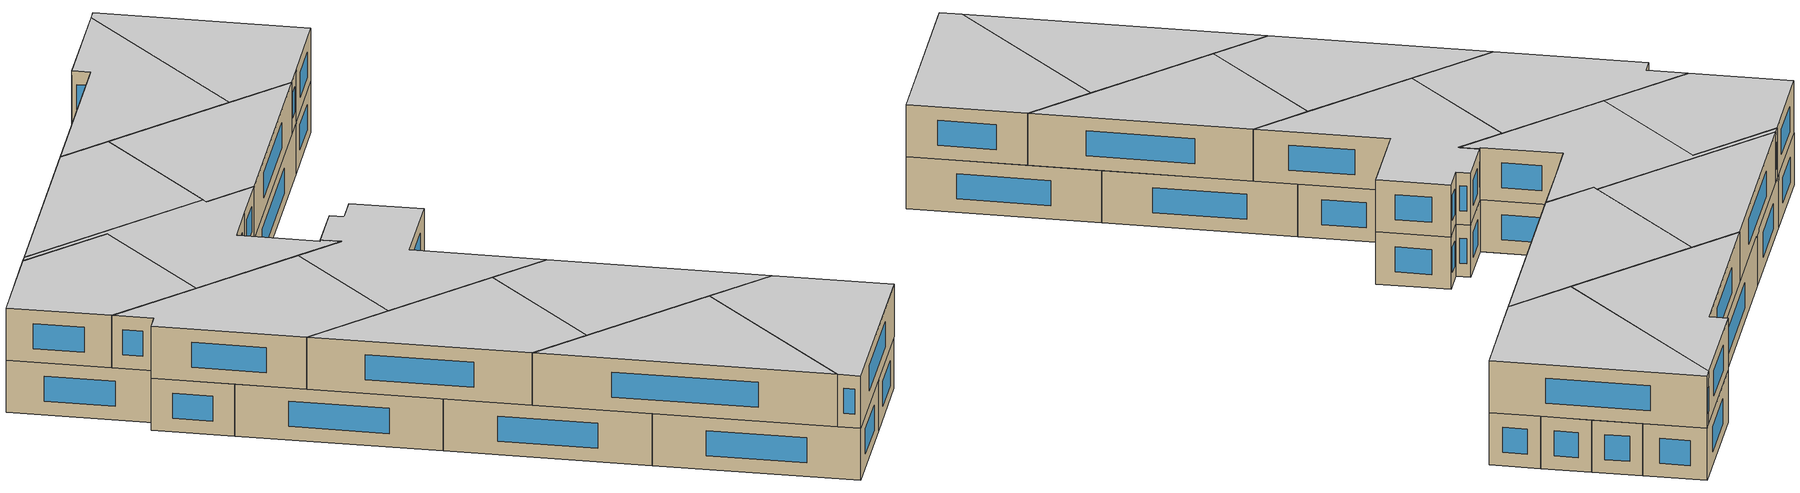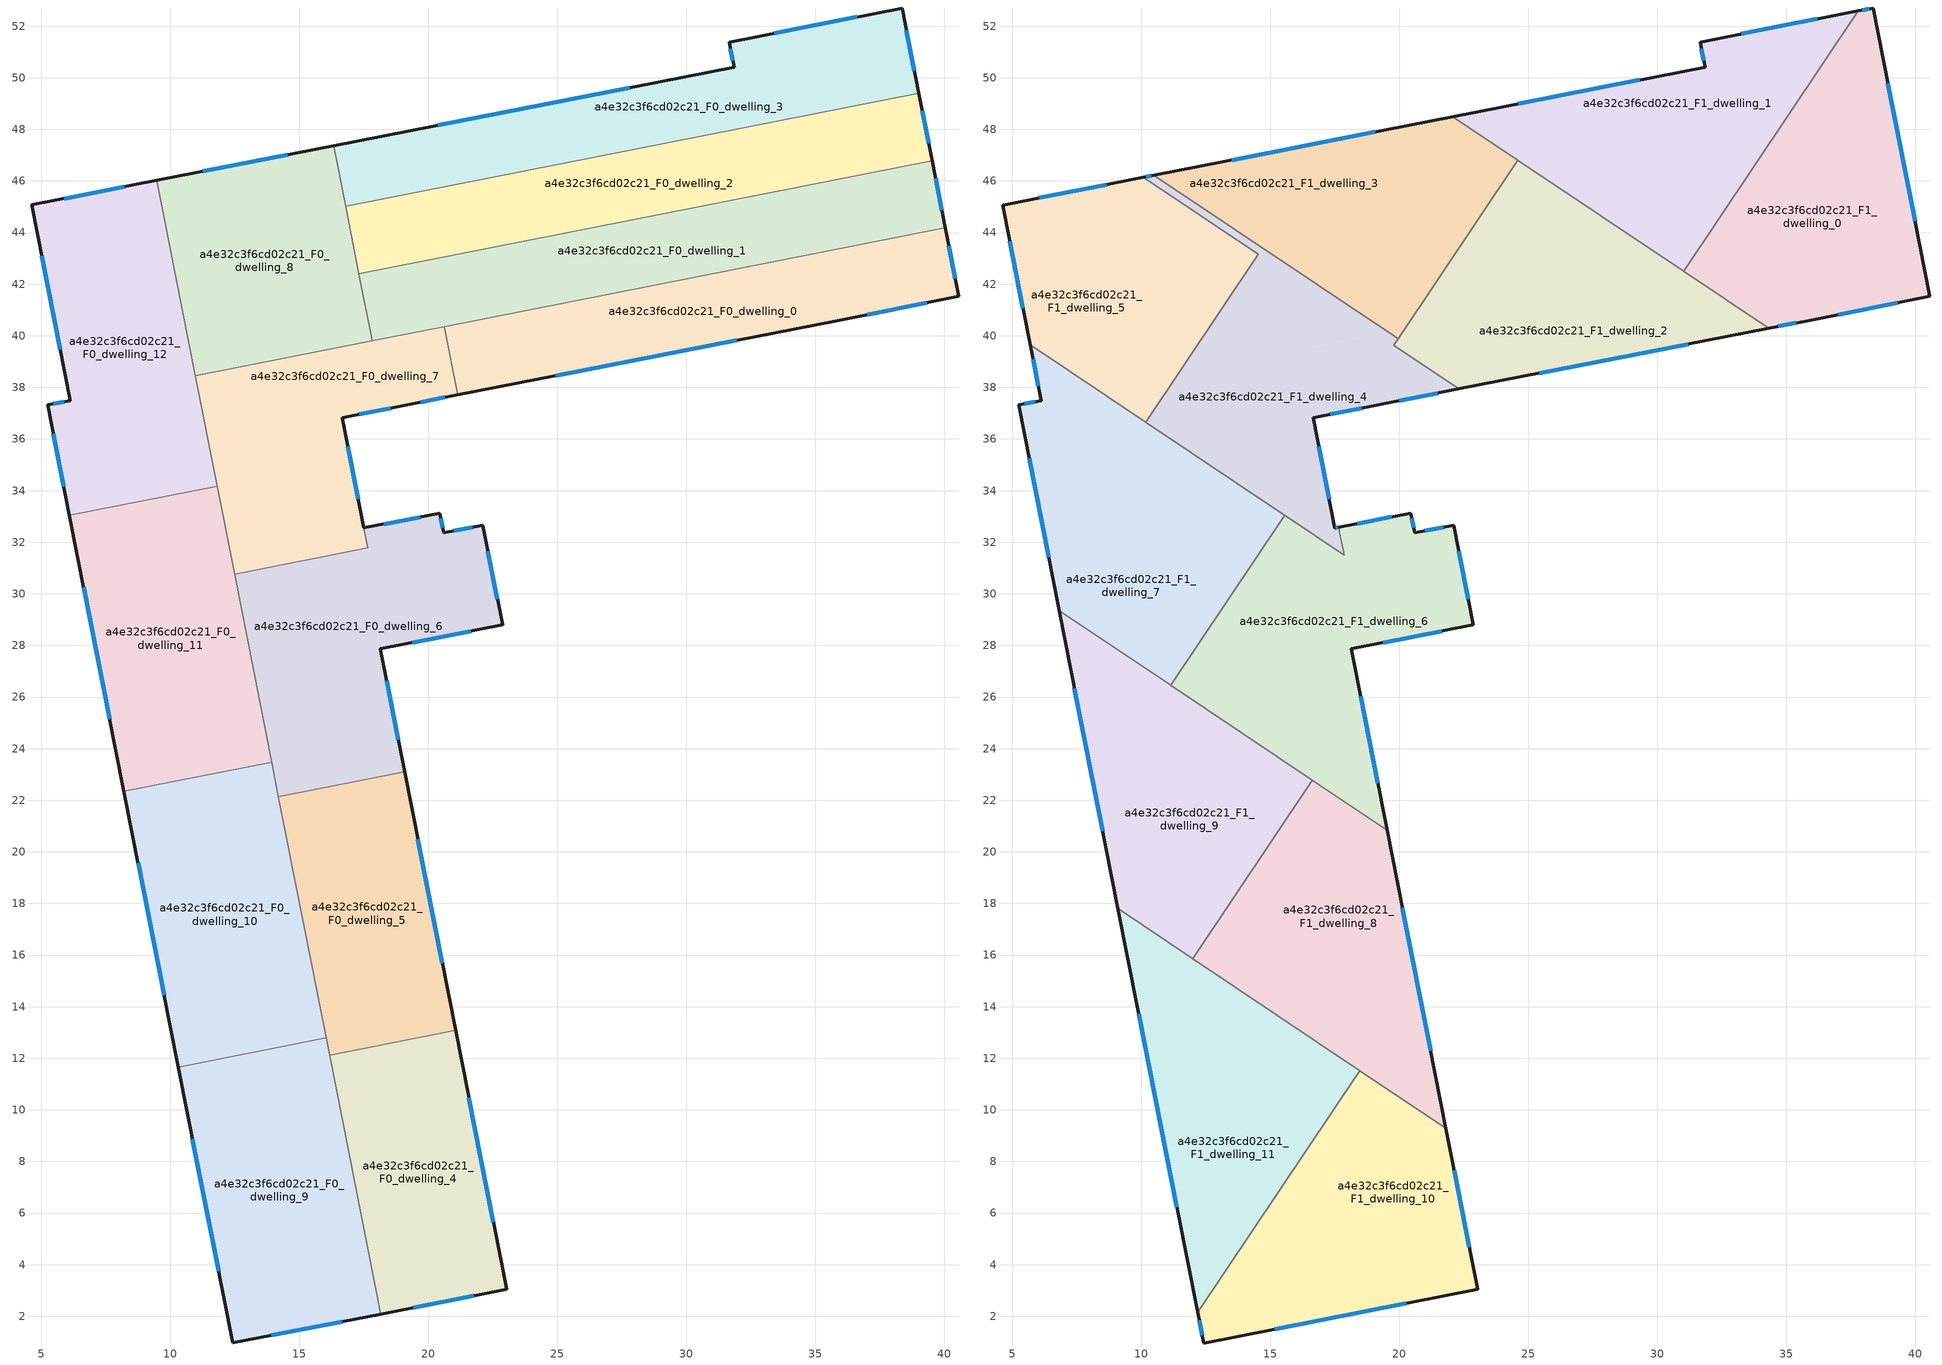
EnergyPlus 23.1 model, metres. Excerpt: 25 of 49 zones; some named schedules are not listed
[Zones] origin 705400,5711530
a4e32c3f6cd02c21_F0_dwelling_0
 floor ground (EU_floor_Construction): 40.05,44.19 40.57,41.53 35.77,40.57 21.15,37.71 20.63,40.35 z0
 wall outside (EU_wall_Construction): 21.15,37.71 35.77,40.57 40.57,41.53 40.05,44.19 z0:3
 wall to a4e32c3f6cd02c21_F0_dwelling_7 (EU_wall_Construction): 20.63,40.35 21.15,37.71 z0:3
 wall to a4e32c3f6cd02c21_F0_dwelling_1 (EU_wall_Construction): 40.05,44.19 20.63,40.35 z0:3
 window (EU_Window_Construction): 40.44,42.22 40.19,43.49 / 37.02,40.82 39.32,41.28 / 24.95,38.45 31.97,39.83 z0.78:2.22
a4e32c3f6cd02c21_F0_dwelling_1
 floor ground (EU_floor_Construction): 39.54,46.78 40.05,44.19 17.83,39.8 17.32,42.4 z0
 wall outside (EU_wall_Construction): 40.05,44.19 39.54,46.78 z0:3
 wall to a4e32c3f6cd02c21_F0_dwelling_2 (EU_wall_Construction): 39.54,46.78 17.32,42.4 z0:3
 wall to a4e32c3f6cd02c21_F0_dwelling_8 (EU_wall_Construction): 17.32,42.4 17.83,39.8 z0:3
 wall to a4e32c3f6cd02c21_F0_dwelling_7 (EU_wall_Construction): 17.83,39.8 20.63,40.35 z0:3
 window (EU_Window_Construction): 39.92,44.86 39.67,46.11 z0.78:2.22
 ceiling adiabatic (EU_roof_Construction): 20.23,40.27 22.32,43.39 17.32,42.4 17.49,41.54 19.57,40.14 z3; 31.04,42.5 33.05,45.5 28.03,44.51 z3
a4e32c3f6cd02c21_F0_dwelling_10
 floor ground (EU_floor_Construction): 13.94,23.48 16.05,12.78 10.32,11.65 8.21,22.35 z0
 wall outside (EU_wall_Construction): 8.21,22.35 10.32,11.65 z0:3
 wall to a4e32c3f6cd02c21_F0_dwelling_11 (EU_wall_Construction): 13.94,23.48 8.21,22.35 z0:3
 wall to a4e32c3f6cd02c21_F0_dwelling_9 (EU_wall_Construction): 10.32,11.65 16.05,12.78 z0:3
 wall to a4e32c3f6cd02c21_F0_dwelling_5 (EU_wall_Construction): 16.05,12.78 14.2,22.14 z0:3
 wall to a4e32c3f6cd02c21_F0_dwelling_6 (EU_wall_Construction): 14.2,22.14 13.94,23.48 z0:3
 window (EU_Window_Construction): 8.76,19.57 9.77,14.43 z0.78:2.22
 ceiling adiabatic (EU_roof_Construction): 12,15.86 14.66,19.82 13.94,23.48 8.21,22.35 9.11,17.8 z3
a4e32c3f6cd02c21_F0_dwelling_11
 floor ground (EU_floor_Construction): 11.83,34.17 13.94,23.48 8.21,22.35 6.1,33.04 z0
 wall outside (EU_wall_Construction): 6.1,33.04 8.21,22.35 z0:3
 wall to a4e32c3f6cd02c21_F0_dwelling_12 (EU_wall_Construction): 11.83,34.17 6.1,33.04 z0:3
 wall to a4e32c3f6cd02c21_F0_dwelling_6 (EU_wall_Construction): 13.94,23.48 12.5,30.76 z0:3
 wall to a4e32c3f6cd02c21_F0_dwelling_7 (EU_wall_Construction): 12.5,30.76 11.83,34.17 z0:3
 window (EU_Window_Construction): 6.65,30.26 7.66,25.13 z0.78:2.22
a4e32c3f6cd02c21_F0_dwelling_12
 floor ground (EU_floor_Construction): 9.49,46.02 11.83,34.17 6.1,33.04 5.25,37.32 6.13,37.49 4.64,45.07 z0
 wall outside (EU_wall_Construction): 9.49,46.02 4.64,45.07 6.13,37.49 5.25,37.32 6.1,33.04 z0:3
 wall to a4e32c3f6cd02c21_F0_dwelling_8 (EU_wall_Construction): 10.98,38.45 9.49,46.02 z0:3
 wall to a4e32c3f6cd02c21_F0_dwelling_7 (EU_wall_Construction): 11.83,34.17 10.98,38.45 z0:3
 window (EU_Window_Construction): 5.9,37.45 5.48,37.37 / 5.02,43.1 5.74,39.46 / 8.23,45.78 5.9,45.32 / 5.47,36.21 5.88,34.16 z0.78:2.22
a4e32c3f6cd02c21_F0_dwelling_2
 floor ground (EU_floor_Construction): 39.02,49.41 39.54,46.78 17.32,42.4 16.8,45.02 z0
 wall outside (EU_wall_Construction): 39.54,46.78 39.02,49.41 z0:3
 wall to a4e32c3f6cd02c21_F0_dwelling_3 (EU_wall_Construction): 39.02,49.41 16.8,45.02 z0:3
 wall to a4e32c3f6cd02c21_F0_dwelling_8 (EU_wall_Construction): 16.8,45.02 17.32,42.4 z0:3
 window (EU_Window_Construction): 39.4,47.47 39.15,48.73 z0.78:2.22
 ceiling adiabatic (EU_roof_Construction): 33.05,45.5 35.16,48.65 24.88,46.62 28.03,44.51 z3
a4e32c3f6cd02c21_F0_dwelling_3
 floor ground (EU_floor_Construction): 38.37,52.71 39.02,49.41 16.8,45.02 16.34,47.37 31.86,50.42 31.67,51.39 z0
 wall outside (EU_wall_Construction): 39.02,49.41 38.37,52.71 31.67,51.39 31.86,50.42 16.34,47.37 z0:3
 wall to a4e32c3f6cd02c21_F0_dwelling_8 (EU_wall_Construction): 16.34,47.37 16.8,45.02 z0:3
 window (EU_Window_Construction): 27.83,49.62 20.37,48.16 / 31.72,51.13 31.81,50.67 / 36.63,52.36 33.41,51.73 / 38.85,50.27 38.54,51.85 z0.78:2.22
 ceiling adiabatic (EU_roof_Construction): 39.02,49.41 38.37,52.71 31.67,51.39 31.86,50.42 16.34,47.37 16.8,45.02 24.42,46.53 24.61,46.8 24.88,46.62 z3
a4e32c3f6cd02c21_F0_dwelling_4
 floor ground (EU_floor_Construction): 21.07,13.08 23.05,3.04 18.16,2.08 16.18,12.11 z0
 wall outside (EU_wall_Construction): 18.16,2.08 23.05,3.04 21.07,13.08 z0:3
 wall to a4e32c3f6cd02c21_F0_dwelling_5 (EU_wall_Construction): 21.07,13.08 16.18,12.11 z0:3
 wall to a4e32c3f6cd02c21_F0_dwelling_9 (EU_wall_Construction): 16.18,12.11 18.16,2.08 z0:3
 window (EU_Window_Construction): 22.53,5.65 21.58,10.47 / 19.43,2.33 21.78,2.79 z0.78:2.22
 ceiling adiabatic (EU_roof_Construction): 23.05,3.04 21.07,13.08 21.81,9.29 18.48,11.52 16.79,9.01 18.16,2.08 z3
a4e32c3f6cd02c21_F0_dwelling_5
 floor ground (EU_floor_Construction): 19.09,23.1 21.07,13.08 16.18,12.11 14.2,22.14 z0
 wall outside (EU_wall_Construction): 21.07,13.08 19.09,23.1 z0:3
 wall to a4e32c3f6cd02c21_F0_dwelling_6 (EU_wall_Construction): 19.09,23.1 14.2,22.14 z0:3
 wall to a4e32c3f6cd02c21_F0_dwelling_9 (EU_wall_Construction): 16.05,12.78 16.18,12.11 z0:3
 window (EU_Window_Construction): 20.55,15.68 19.6,20.5 z0.78:2.22
 ceiling adiabatic (EU_roof_Construction): 14.66,19.82 16.52,22.6 14.2,22.14 z3
a4e32c3f6cd02c21_F0_dwelling_6
 floor ground (EU_floor_Construction): 22.12,32.66 22.89,28.79 18.15,27.87 19.09,23.1 14.2,22.14 12.5,30.76 17.67,31.78 17.52,32.55 20.45,33.13 20.61,32.36 z0
 wall outside (EU_wall_Construction): 19.09,23.1 18.15,27.87 22.89,28.79 22.12,32.66 20.61,32.36 20.45,33.13 17.52,32.55 z0:3
 wall to a4e32c3f6cd02c21_F0_dwelling_7 (EU_wall_Construction): 17.66,31.78 12.5,30.76 / 17.52,32.55 17.67,31.78 z0:3
 window (EU_Window_Construction): 18.84,24.34 18.39,26.63 / 19.69,32.98 18.28,32.7 / 20.57,32.56 20.49,32.93 / 21.73,32.58 21,32.44 / 22.69,29.8 22.32,31.65 / 19.38,28.11 21.65,28.55 z0.78:2.22
 ceiling adiabatic (EU_roof_Construction): 16.81,22.65 13.69,24.75 14.2,22.14 z3
a4e32c3f6cd02c21_F0_dwelling_7
 floor ground (EU_floor_Construction): 20.63,40.35 21.15,37.71 19.2,37.33 16.67,36.83 17.66,31.78 12.5,30.76 10.98,38.45 z0
 wall outside (EU_wall_Construction): 17.52,32.55 16.67,36.83 19.2,37.33 21.15,37.71 z0:3
 wall to a4e32c3f6cd02c21_F0_dwelling_8 (EU_wall_Construction): 17.83,39.8 10.98,38.45 z0:3
 window (EU_Window_Construction): 19.71,37.43 20.64,37.61 / 17.33,36.96 18.55,37.2 / 17.3,33.66 16.89,35.71 z0.78:2.22
 ceiling adiabatic (EU_roof_Construction): 17.49,31.75 11.51,35.76 10.98,38.45 19.57,40.14 19.96,39.88 20.23,40.27 20.63,40.35 10.98,38.45 11.51,35.76 15.48,33.1 15.56,33.04 14.27,31.11 z3
a4e32c3f6cd02c21_F0_dwelling_8
 floor ground (EU_floor_Construction): 16.34,47.37 17.83,39.8 10.98,38.45 9.49,46.02 z0
 wall outside (EU_wall_Construction): 16.34,47.37 9.49,46.02 z0:3
 window (EU_Window_Construction): 14.56,47.02 11.27,46.37 z0.78:2.22
 ceiling adiabatic (EU_roof_Construction): 17.49,41.54 16.34,47.37 10.5,46.22 z3
a4e32c3f6cd02c21_F0_dwelling_9
 floor ground (EU_floor_Construction): 16.05,12.78 18.16,2.08 12.43,0.96 10.32,11.65 z0
 wall outside (EU_wall_Construction): 10.32,11.65 12.43,0.96 18.16,2.08 z0:3
 window (EU_Window_Construction): 13.92,1.25 16.67,1.79 / 10.87,8.87 11.88,3.74 z0.78:2.22
a4e32c3f6cd02c21_F1_dwelling_0
 floor to a4e32c3f6cd02c21_F0_dwelling_1 (EU_floor_Construction): 39.54,46.78 40.05,44.19 31.14,42.43 31.04,42.5 33.05,45.5 z3
 floor to a4e32c3f6cd02c21_F0_dwelling_0 (EU_floor_Construction): 40.05,44.19 40.57,41.52 35.77,40.57 34.32,40.29 31.14,42.43 z3
 floor to a4e32c3f6cd02c21_F0_dwelling_2 (EU_floor_Construction): 39.02,49.41 39.54,46.78 33.05,45.5 35.16,48.65 z3
 floor adiabatic (EU_floor_Construction): 38.37,52.7 39.02,49.41 35.16,48.65 37.8,52.59 z3
 wall outside (EU_wall_Construction): 34.32,40.29 35.77,40.57 40.57,41.52 38.37,52.7 37.8,52.59 z3:6
 wall to a4e32c3f6cd02c21_F1_dwelling_1 (EU_wall_Construction): 37.8,52.59 31.04,42.5 z3:6
 wall to a4e32c3f6cd02c21_F1_dwelling_2 (EU_wall_Construction): 31.04,42.5 34.32,40.29 z3:6
 window (EU_Window_Construction): 34.7,40.36 35.39,40.5 / 38.22,52.68 37.95,52.62 / 40,44.43 38.94,49.8 / 37.02,40.82 39.32,41.28 z3.78:5.22
 ceiling to a4e32c3f6cd02c21_F2_dwelling_0 (EU_floor_Construction): 40.57,41.52 38.37,52.7 37.8,52.59 31.04,42.5 34.32,40.29 35.77,40.57 z6
a4e32c3f6cd02c21_F1_dwelling_1
 floor adiabatic (EU_floor_Construction): 37.8,52.59 35.16,48.65 24.88,46.62 22.08,48.5 31.86,50.42 31.67,51.39 z3; 35.16,48.65 31.04,42.5 24.88,46.62 z3
 wall outside (EU_wall_Construction): 37.8,52.59 31.67,51.39 31.86,50.41 22.08,48.5 z3:6
 wall to a4e32c3f6cd02c21_F1_dwelling_3 (EU_wall_Construction): 22.08,48.5 24.61,46.8 z3:6
 wall to a4e32c3f6cd02c21_F1_dwelling_2 (EU_wall_Construction): 24.61,46.8 31.04,42.5 z3:6
 window (EU_Window_Construction): 29.32,49.91 24.63,48.99 / 31.72,51.13 31.81,50.67 / 36.21,52.28 33.26,51.7 z3.78:5.22
 ceiling to a4e32c3f6cd02c21_F2_dwelling_1 (EU_floor_Construction): 31.04,42.5 37.8,52.59 31.67,51.39 31.86,50.41 22.08,48.5 z6
a4e32c3f6cd02c21_F1_dwelling_10
 floor adiabatic (EU_floor_Construction): 21.81,9.29 23.04,3.04 18.16,2.08 16.79,9.01 18.48,11.52 z3
 floor to a4e32c3f6cd02c21_F0_dwelling_9 (EU_floor_Construction): 16.79,9.01 18.16,2.08 12.43,0.96 12.2,2.15 z3
 wall outside (EU_wall_Construction): 12.19,2.15 12.43,0.96 23.05,3.04 21.81,9.29 z3:6
 wall to a4e32c3f6cd02c21_F1_dwelling_11 (EU_wall_Construction): 18.48,11.52 12.19,2.15 z3:6
 wall to a4e32c3f6cd02c21_F1_dwelling_8 (EU_wall_Construction): 21.81,9.29 18.48,11.52 z3:6
 window (EU_Window_Construction): 22.72,4.66 22.13,7.66 / 15.19,1.5 20.28,2.5 / 12.26,1.84 12.37,1.27 z3.78:5.22
 ceiling to a4e32c3f6cd02c21_F2_dwelling_10 (EU_floor_Construction): 23.05,3.04 21.81,9.29 18.48,11.52 12.19,2.15 12.43,0.96 z6
a4e32c3f6cd02c21_F1_dwelling_11
 floor to a4e32c3f6cd02c21_F0_dwelling_9 (EU_floor_Construction): 16.05,12.78 16.79,9.01 12.2,2.15 10.32,11.65 z3
 floor to a4e32c3f6cd02c21_F0_dwelling_10 (EU_floor_Construction): 15.96,13.21 16.05,12.78 10.32,11.65 9.11,17.8 z3
 floor to a4e32c3f6cd02c21_F0_dwelling_4 (EU_floor_Construction): 18.48,11.52 16.79,9.01 16.18,12.11 17.27,12.33 z3
 floor to a4e32c3f6cd02c21_F0_dwelling_5 (EU_floor_Construction): 17.27,12.33 16.18,12.11 15.96,13.21 z3
 wall outside (EU_wall_Construction): 9.1,17.8 12.19,2.15 z3:6
 wall to a4e32c3f6cd02c21_F1_dwelling_9 (EU_wall_Construction): 12,15.86 9.1,17.8 z3:6
 wall to a4e32c3f6cd02c21_F1_dwelling_8 (EU_wall_Construction): 18.48,11.52 12,15.86 z3:6
 window (EU_Window_Construction): 9.91,13.73 11.39,6.22 z3.78:5.22
 ceiling to a4e32c3f6cd02c21_F2_dwelling_11 (EU_floor_Construction): 12.19,2.15 18.48,11.52 9.1,17.8 z6
a4e32c3f6cd02c21_F1_dwelling_2
 floor to a4e32c3f6cd02c21_F0_dwelling_0 (EU_floor_Construction): 34.32,40.29 22.32,37.94 20.92,38.87 20.63,40.35 31.14,42.43 z3
 floor to a4e32c3f6cd02c21_F0_dwelling_1 (EU_floor_Construction): 31.04,42.5 31.14,42.43 20.23,40.27 22.32,43.39 28.03,44.51 z3
 floor to a4e32c3f6cd02c21_F0_dwelling_3 (EU_floor_Construction): 24.88,46.62 24.42,46.53 24.61,46.8 z3
 floor to a4e32c3f6cd02c21_F0_dwelling_2 (EU_floor_Construction): 28.03,44.51 22.32,43.39 24.42,46.53 24.88,46.62 z3
 floor to a4e32c3f6cd02c21_F0_dwelling_7 (EU_floor_Construction): 20.63,40.35 20.92,38.88 19.8,39.63 20.23,40.27 z3
 wall outside (EU_wall_Construction): 22.32,37.94 34.32,40.29 z3:6
 wall to a4e32c3f6cd02c21_F1_dwelling_4 (EU_wall_Construction): 19.96,39.88 19.8,39.63 22.32,37.94 z3:6
 wall to a4e32c3f6cd02c21_F1_dwelling_3 (EU_wall_Construction): 24.61,46.8 19.96,39.88 z3:6
 window (EU_Window_Construction): 25.44,38.55 31.2,39.68 z3.78:5.22
 ceiling to a4e32c3f6cd02c21_F2_dwelling_2 (EU_floor_Construction): 34.32,40.29 24.61,46.8 19.8,39.63 22.32,37.94 z6
a4e32c3f6cd02c21_F1_dwelling_3
 floor to a4e32c3f6cd02c21_F0_dwelling_2 (EU_floor_Construction): 24.42,46.53 22.32,43.39 17.32,42.4 16.8,45.02 z3
 floor adiabatic (EU_floor_Construction): 24.61,46.8 24.42,46.53 16.8,45.02 17.32,42.4 22.32,43.39 19.96,39.88 10.5,46.22 22.08,48.5 z3
 wall outside (EU_wall_Construction): 22.08,48.5 10.5,46.22 z3:6
 wall to a4e32c3f6cd02c21_F1_dwelling_4 (EU_wall_Construction): 10.5,46.22 19.96,39.88 z3:6
 window (EU_Window_Construction): 19.07,47.9 13.51,46.81 z3.78:5.22
 ceiling to a4e32c3f6cd02c21_F2_dwelling_3 (EU_floor_Construction): 19.96,39.88 24.61,46.8 22.08,48.5 10.5,46.22 z6
a4e32c3f6cd02c21_F1_dwelling_4
 floor to a4e32c3f6cd02c21_F0_dwelling_7 (EU_floor_Construction): 19.96,39.88 19.8,39.63 20.92,38.88 21.15,37.71 19.2,37.33 16.67,36.83 17.66,31.78 17.49,31.75 11.51,35.76 11.07,37.99 11.44,38.54 19.57,40.14 z3
 floor to a4e32c3f6cd02c21_F0_dwelling_0 (EU_floor_Construction): 22.32,37.94 21.15,37.71 20.92,38.88 z3
 floor to a4e32c3f6cd02c21_F0_dwelling_6 (EU_floor_Construction): 17.66,32.58 17.69,32.43 17.88,31.49 17.49,31.75 17.67,31.78 17.52,32.55 z3
 floor to a4e32c3f6cd02c21_F0_dwelling_8 (EU_floor_Construction): 14.54,43.15 10.08,46.14 10.5,46.22 17.49,41.54 17.83,39.8 11.44,38.54 z3
 floor to a4e32c3f6cd02c21_F0_dwelling_12 (EU_floor_Construction): 11.07,37.99 11.51,35.76 10.18,36.65 z3
 floor to a4e32c3f6cd02c21_F0_dwelling_1 (EU_floor_Construction): 19.57,40.14 17.83,39.8 17.49,41.54 z3
 wall outside (EU_wall_Construction): 10.5,46.22 10.08,46.14 / 17.51,32.55 16.67,36.83 19.2,37.33 22.32,37.94 / 17.51,32.55 17.66,32.58 z3:6
 wall to a4e32c3f6cd02c21_F1_dwelling_5 (EU_wall_Construction): 10.08,46.14 14.54,43.15 10.18,36.65 z3:6
 wall to a4e32c3f6cd02c21_F1_dwelling_6 (EU_wall_Construction): 15.56,33.04 17.88,31.49 17.83,31.7 17.69,32.43 17.66,32.58 z3:6
 wall to a4e32c3f6cd02c21_F1_dwelling_7 (EU_wall_Construction): 10.18,36.65 15.48,33.1 15.56,33.04 z3:6
 window (EU_Window_Construction): 10.39,46.2 10.19,46.16 / 20.01,37.49 21.51,37.78 / 17.33,36.96 18.54,37.2 / 17.29,33.66 16.89,35.71 / 17.55,32.56 17.62,32.57 z3.78:5.22
 ceiling to a4e32c3f6cd02c21_F2_dwelling_4 (EU_floor_Construction): 17.88,31.49 17.69,32.43 17.66,32.58 17.51,32.55 16.67,36.83 19.2,37.33 22.32,37.94 19.8,39.63 19.96,39.88 10.5,46.22 10.08,46.14 14.54,43.15 10.18,36.65 z6
a4e32c3f6cd02c21_F1_dwelling_5
 floor to a4e32c3f6cd02c21_F0_dwelling_12 (EU_floor_Construction): 9.49,46.02 11.07,37.99 10.18,36.65 5.7,39.65 4.64,45.07 z3
 floor to a4e32c3f6cd02c21_F0_dwelling_8 (EU_floor_Construction): 14.54,43.15 11.44,38.54 10.98,38.45 9.49,46.02 10.08,46.14 z3
 floor to a4e32c3f6cd02c21_F0_dwelling_7 (EU_floor_Construction): 11.44,38.54 11.07,37.99 10.98,38.45 z3
 wall outside (EU_wall_Construction): 10.08,46.14 4.63,45.07 5.7,39.66 z3:6
 wall to a4e32c3f6cd02c21_F1_dwelling_7 (EU_wall_Construction): 5.7,39.66 10.18,36.65 z3:6
 window (EU_Window_Construction): 4.91,43.66 5.42,41.06 / 8.67,45.86 6.05,45.35 z3.78:5.22
 ceiling to a4e32c3f6cd02c21_F2_dwelling_5 (EU_floor_Construction): 10.18,36.65 14.54,43.15 10.08,46.14 4.63,45.07 5.7,39.66 z6
a4e32c3f6cd02c21_F1_dwelling_6
 floor to a4e32c3f6cd02c21_F0_dwelling_6 (EU_floor_Construction): 22.12,32.66 22.88,28.79 18.15,27.87 19.09,23.1 16.81,22.65 13.69,24.75 12.85,28.99 14.27,31.11 17.49,31.75 17.88,31.49 17.83,31.7 17.69,32.43 17.66,32.58 20.45,33.12 20.61,32.36 z3
 floor to a4e32c3f6cd02c21_F0_dwelling_11 (EU_floor_Construction): 12.85,28.99 13.69,24.75 11.15,26.45 z3
 floor to a4e32c3f6cd02c21_F0_dwelling_5 (EU_floor_Construction): 19.09,23.1 19.54,20.83 16.81,22.65 z3
 floor adiabatic (EU_floor_Construction): 17.49,31.75 14.27,31.11 15.56,33.04 z3
 wall outside (EU_wall_Construction): 19.54,20.83 18.15,27.87 22.88,28.79 22.12,32.66 20.61,32.36 20.45,33.12 17.66,32.58 z3:6
 wall to a4e32c3f6cd02c21_F1_dwelling_7 (EU_wall_Construction): 15.56,33.04 11.15,26.45 z3:6
 wall to a4e32c3f6cd02c21_F1_dwelling_9 (EU_wall_Construction): 11.15,26.45 16.64,22.77 z3:6
 wall to a4e32c3f6cd02c21_F1_dwelling_8 (EU_wall_Construction): 16.64,22.77 19.54,20.83 z3:6
 window (EU_Window_Construction): 19.73,32.98 18.39,32.72 / 20.57,32.56 20.49,32.93 / 21.73,32.58 21,32.44 / 22.69,29.8 22.32,31.65 / 19.38,28.11 21.65,28.55 / 19.18,22.66 18.51,26.03 z3.78:5.22
 ceiling to a4e32c3f6cd02c21_F2_dwelling_6 (EU_floor_Construction): 19.54,20.83 18.15,27.87 22.88,28.79 22.12,32.66 20.61,32.36 20.45,33.12 17.66,32.58 17.69,32.43 17.83,31.7 17.88,31.49 15.56,33.04 11.15,26.45 z6
a4e32c3f6cd02c21_F1_dwelling_7
 floor to a4e32c3f6cd02c21_F0_dwelling_11 (EU_floor_Construction): 11.83,34.17 12.85,28.99 11.15,26.45 11.06,26.51 6.83,29.34 6.1,33.04 z3
 floor to a4e32c3f6cd02c21_F0_dwelling_12 (EU_floor_Construction): 11.51,35.76 11.83,34.17 6.1,33.04 5.25,37.32 6.13,37.49 5.7,39.65 z3
 floor to a4e32c3f6cd02c21_F0_dwelling_7 (EU_floor_Construction): 15.48,33.1 15.56,33.04 14.27,31.11 12.5,30.76 11.51,35.76 z3
 floor to a4e32c3f6cd02c21_F0_dwelling_6 (EU_floor_Construction): 14.27,31.11 12.85,28.99 12.5,30.76 z3
 wall outside (EU_wall_Construction): 5.7,39.66 6.13,37.49 5.25,37.32 6.83,29.35 z3:6
 wall to a4e32c3f6cd02c21_F1_dwelling_9 (EU_wall_Construction): 6.83,29.35 11.06,26.51 11.15,26.45 z3:6
 window (EU_Window_Construction): 5.66,35.25 6.42,31.42 / 5.9,37.45 5.48,37.37 / 5.81,39.09 6.02,38.05 z3.78:5.22
 ceiling to a4e32c3f6cd02c21_F2_dwelling_7 (EU_floor_Construction): 11.15,26.45 15.56,33.04 15.48,33.1 5.7,39.66 6.13,37.49 5.25,37.32 6.83,29.35 11.06,26.51 z6
a4e32c3f6cd02c21_F1_dwelling_8
 floor to a4e32c3f6cd02c21_F0_dwelling_5 (EU_floor_Construction): 19.54,20.83 21.07,13.08 17.27,12.33 15.96,13.21 14.66,19.82 16.52,22.6 16.81,22.65 z3
 floor adiabatic (EU_floor_Construction): 16.81,22.65 16.52,22.6 16.64,22.77 z3
 floor to a4e32c3f6cd02c21_F0_dwelling_4 (EU_floor_Construction): 21.07,13.08 21.81,9.29 17.27,12.33 z3
 floor to a4e32c3f6cd02c21_F0_dwelling_10 (EU_floor_Construction): 14.66,19.82 15.96,13.21 12,15.86 z3
 wall outside (EU_wall_Construction): 21.81,9.29 19.54,20.83 z3:6
 wall to a4e32c3f6cd02c21_F1_dwelling_9 (EU_wall_Construction): 16.64,22.77 12,15.86 z3:6
 window (EU_Window_Construction): 21.22,12.29 20.13,17.82 z3.78:5.22
 ceiling to a4e32c3f6cd02c21_F2_dwelling_8 (EU_floor_Construction): 21.81,9.29 19.54,20.83 16.64,22.77 12,15.86 z6
a4e32c3f6cd02c21_F1_dwelling_9
 floor to a4e32c3f6cd02c21_F0_dwelling_11 (EU_floor_Construction): 13.69,24.75 13.94,23.48 8.21,22.35 6.83,29.34 z3
 floor adiabatic (EU_floor_Construction): 13.69,24.75 16.64,22.77 12,15.86 9.1,17.8 6.83,29.35 8.21,22.35 13.94,23.48 z3
 wall outside (EU_wall_Construction): 6.83,29.35 9.1,17.8 z3:6
 window (EU_Window_Construction): 7.42,26.34 8.51,20.8 z3.78:5.22
 ceiling to a4e32c3f6cd02c21_F2_dwelling_9 (EU_floor_Construction): 12,15.86 16.64,22.77 6.83,29.35 9.1,17.8 z6
[Building]
EU S2 Campaign: North Axis=0; Terrain=City; Solar Distribution=FullExterior
[Site:Location]
London: Latitude=51.5; Longitude=-0.5; Time Zone=0; Elevation=25
[SizingPeriod:WeatherFileDays]
AnnualSizingPeriod: Begin Month=1; Begin Day of Month=1; End Month=12; End Day of Month=31; Day of Week for Start Day=Monday; Use Weather File Daylight Saving Period=No; Use Weather File Rain and Snow Indicators=No
[MATERIAL]
EU_InternalMass_Material: Roughness=MediumRough; Thickness=0.1; Conductivity=1; Density=1800; Specific Heat=900; Thermal Absorptance=0.9; Solar Absorptance=0.7; Visible Absorptance=0.7
[MATERIAL:NOMASS] Roughness=MediumRough; Thermal Absorptance=0.9; Solar Absorptance=0.7; Visible Absorptance=0.7
Name | Thermal Resistance
EU_wall_NoMass | 3.06955
EU_roof_NoMass | 4.82358
EU_floor_NoMass | 3.75167
[WINDOWMATERIAL:SIMPLEGLAZINGSYSTEM]
EU_Window_SimpleGlazing: UFactor=1.87571; Solar Heat Gain Coefficient=0.72; Visible Transmittance=0.72
[CONSTRUCTION]
EU_wall_Construction: EU_wall_NoMass
EU_roof_Construction: EU_roof_NoMass
EU_floor_Construction: EU_floor_NoMass
EU_Window_Construction: EU_Window_SimpleGlazing
EU_InternalMass_Construction: EU_InternalMass_Material
[ZONE] Type=1; Multiplier=1; Ceiling Height=autocalculate; Floor Area=autocalculate; Part of Total Floor Area=Yes
Name | Volume
a4e32c3f6cd02c21_F0_dwelling_0 | 160.766
a4e32c3f6cd02c21_F1_dwelling_0 | 190.938
a4e32c3f6cd02c21_F0_dwelling_1 | 179.904
a4e32c3f6cd02c21_F1_dwelling_1; a4e32c3f6cd02c21_F0_dwelling_10; a4e32c3f6cd02c21_F1_dwelling_10 | 190.933
a4e32c3f6cd02c21_F0_dwelling_11 | 190.921
a4e32c3f6cd02c21_F1_dwelling_11 | 190.924
a4e32c3f6cd02c21_F0_dwelling_12 | 190.926
a4e32c3f6cd02c21_F0_dwelling_2 | 181.781
a4e32c3f6cd02c21_F1_dwelling_2 | 190.942
a4e32c3f6cd02c21_F0_dwelling_3 | 181.83
a4e32c3f6cd02c21_F1_dwelling_3 | 180.52
a4e32c3f6cd02c21_F0_dwelling_4 | 152.77
a4e32c3f6cd02c21_F1_dwelling_4 | 181.146
a4e32c3f6cd02c21_F0_dwelling_5 | 152.763
a4e32c3f6cd02c21_F1_dwelling_5 | 172.167
a4e32c3f6cd02c21_F0_dwelling_6 | 195.461
a4e32c3f6cd02c21_F1_dwelling_6 | 209.608
a4e32c3f6cd02c21_F0_dwelling_7 | 160.591
a4e32c3f6cd02c21_F1_dwelling_7 | 211.143
a4e32c3f6cd02c21_F0_dwelling_8 | 161.604
a4e32c3f6cd02c21_F1_dwelling_8 | 190.941
a4e32c3f6cd02c21_F0_dwelling_9 | 190.928
a4e32c3f6cd02c21_F1_dwelling_9 | 190.945
[INTERNALMASS] Construction=EU_InternalMass_Construction
Name | Zone or ZoneList | Surface Area
a4e32c3f6cd02c21_F0_dwelling_0_EU_InternalMass | a4e32c3f6cd02c21_F0_dwelling_0 | 53.5819
a4e32c3f6cd02c21_F0_dwelling_1_EU_InternalMass | a4e32c3f6cd02c21_F0_dwelling_1 | 59.9684
a4e32c3f6cd02c21_F0_dwelling_2_EU_InternalMass | a4e32c3f6cd02c21_F0_dwelling_2 | 60.5937
a4e32c3f6cd02c21_F0_dwelling_3_EU_InternalMass | a4e32c3f6cd02c21_F0_dwelling_3 | 60.6104
a4e32c3f6cd02c21_F0_dwelling_4_EU_InternalMass | a4e32c3f6cd02c21_F0_dwelling_4 | 50.9233
a4e32c3f6cd02c21_F0_dwelling_5_EU_InternalMass | a4e32c3f6cd02c21_F0_dwelling_5 | 50.9211
a4e32c3f6cd02c21_F0_dwelling_6_EU_InternalMass | a4e32c3f6cd02c21_F0_dwelling_6 | 65.1529
a4e32c3f6cd02c21_F0_dwelling_7_EU_InternalMass | a4e32c3f6cd02c21_F0_dwelling_7 | 53.5407
a4e32c3f6cd02c21_F0_dwelling_8_EU_InternalMass | a4e32c3f6cd02c21_F0_dwelling_8 | 53.8684
a4e32c3f6cd02c21_F0_dwelling_9_EU_InternalMass | a4e32c3f6cd02c21_F0_dwelling_9 | 63.6427
a4e32c3f6cd02c21_F0_dwelling_10_EU_InternalMass | a4e32c3f6cd02c21_F0_dwelling_10 | 63.6446
a4e32c3f6cd02c21_F0_dwelling_11_EU_InternalMass | a4e32c3f6cd02c21_F0_dwelling_11 | 63.6405
a4e32c3f6cd02c21_F0_dwelling_12_EU_InternalMass | a4e32c3f6cd02c21_F0_dwelling_12 | 63.6417
a4e32c3f6cd02c21_F1_dwelling_0_EU_InternalMass | a4e32c3f6cd02c21_F1_dwelling_0 | 63.646
a4e32c3f6cd02c21_F1_dwelling_1_EU_InternalMass | a4e32c3f6cd02c21_F1_dwelling_1 | 63.6444
a4e32c3f6cd02c21_F1_dwelling_2_EU_InternalMass | a4e32c3f6cd02c21_F1_dwelling_2 | 63.6476
a4e32c3f6cd02c21_F1_dwelling_3_EU_InternalMass | a4e32c3f6cd02c21_F1_dwelling_3 | 60.1797
a4e32c3f6cd02c21_F1_dwelling_4_EU_InternalMass | a4e32c3f6cd02c21_F1_dwelling_4 | 60.3782
a4e32c3f6cd02c21_F1_dwelling_5_EU_InternalMass | a4e32c3f6cd02c21_F1_dwelling_5 | 57.3884
a4e32c3f6cd02c21_F1_dwelling_6_EU_InternalMass | a4e32c3f6cd02c21_F1_dwelling_6 | 69.877
a4e32c3f6cd02c21_F1_dwelling_7_EU_InternalMass | a4e32c3f6cd02c21_F1_dwelling_7 | 70.3824
a4e32c3f6cd02c21_F1_dwelling_8_EU_InternalMass | a4e32c3f6cd02c21_F1_dwelling_8 | 63.647
a4e32c3f6cd02c21_F1_dwelling_9_EU_InternalMass | a4e32c3f6cd02c21_F1_dwelling_9 | 63.6479
a4e32c3f6cd02c21_F1_dwelling_10_EU_InternalMass | a4e32c3f6cd02c21_F1_dwelling_10 | 63.6442
a4e32c3f6cd02c21_F1_dwelling_11_EU_InternalMass | a4e32c3f6cd02c21_F1_dwelling_11 | 63.6411
[OTHEREQUIPMENT] Fuel Type=Electricity; Design Level Calculation Method=Watts/Area; Power per Zone Floor Area=1; Fraction Latent=0; Fraction Radiant=0; Fraction Lost=0; Carbon Dioxide Generation Rate=0; EndUse Subcategory=EU_Step8_InternalGains
Name | Zone or ZoneList or Space or SpaceList | Schedule
EU_Step8_InternalGain_a4e32c3f6cd02c21_F0_dwelling_0_f000 | a4e32c3f6cd02c21_F0_dwelling_0 | EU_Step8_GainSchedule_a4e32c3f6cd02c21_F0_dwelling_0_f000
EU_Step8_InternalGain_a4e32c3f6cd02c21_F0_dwelling_1_f000 | a4e32c3f6cd02c21_F0_dwelling_1 | EU_Step8_GainSchedule_a4e32c3f6cd02c21_F0_dwelling_1_f000
EU_Step8_InternalGain_a4e32c3f6cd02c21_F0_dwelling_2_f000 | a4e32c3f6cd02c21_F0_dwelling_2 | EU_Step8_GainSchedule_a4e32c3f6cd02c21_F0_dwelling_2_f000
EU_Step8_InternalGain_a4e32c3f6cd02c21_F0_dwelling_3_f000 | a4e32c3f6cd02c21_F0_dwelling_3 | EU_Step8_GainSchedule_a4e32c3f6cd02c21_F0_dwelling_3_f000
EU_Step8_InternalGain_a4e32c3f6cd02c21_F0_dwelling_4_f000 | a4e32c3f6cd02c21_F0_dwelling_4 | EU_Step8_GainSchedule_a4e32c3f6cd02c21_F0_dwelling_4_f000
EU_Step8_InternalGain_a4e32c3f6cd02c21_F0_dwelling_5_f000 | a4e32c3f6cd02c21_F0_dwelling_5 | EU_Step8_GainSchedule_a4e32c3f6cd02c21_F0_dwelling_5_f000
EU_Step8_InternalGain_a4e32c3f6cd02c21_F0_dwelling_6_f000 | a4e32c3f6cd02c21_F0_dwelling_6 | EU_Step8_GainSchedule_a4e32c3f6cd02c21_F0_dwelling_6_f000
EU_Step8_InternalGain_a4e32c3f6cd02c21_F0_dwelling_7_f000 | a4e32c3f6cd02c21_F0_dwelling_7 | EU_Step8_GainSchedule_a4e32c3f6cd02c21_F0_dwelling_7_f000
EU_Step8_InternalGain_a4e32c3f6cd02c21_F0_dwelling_8_f000 | a4e32c3f6cd02c21_F0_dwelling_8 | EU_Step8_GainSchedule_a4e32c3f6cd02c21_F0_dwelling_8_f000
EU_Step8_InternalGain_a4e32c3f6cd02c21_F0_dwelling_9_f000 | a4e32c3f6cd02c21_F0_dwelling_9 | EU_Step8_GainSchedule_a4e32c3f6cd02c21_F0_dwelling_9_f000
EU_Step8_InternalGain_a4e32c3f6cd02c21_F0_dwelling_10_f000 | a4e32c3f6cd02c21_F0_dwelling_10 | EU_Step8_GainSchedule_a4e32c3f6cd02c21_F0_dwelling_10_f000
EU_Step8_InternalGain_a4e32c3f6cd02c21_F0_dwelling_11_f000 | a4e32c3f6cd02c21_F0_dwelling_11 | EU_Step8_GainSchedule_a4e32c3f6cd02c21_F0_dwelling_11_f000
EU_Step8_InternalGain_a4e32c3f6cd02c21_F0_dwelling_12_f000 | a4e32c3f6cd02c21_F0_dwelling_12 | EU_Step8_GainSchedule_a4e32c3f6cd02c21_F0_dwelling_12_f000
EU_Step8_InternalGain_a4e32c3f6cd02c21_F1_dwelling_0_f000 | a4e32c3f6cd02c21_F1_dwelling_0 | EU_Step8_GainSchedule_a4e32c3f6cd02c21_F1_dwelling_0_f000
EU_Step8_InternalGain_a4e32c3f6cd02c21_F1_dwelling_1_f000 | a4e32c3f6cd02c21_F1_dwelling_1 | EU_Step8_GainSchedule_a4e32c3f6cd02c21_F1_dwelling_1_f000
EU_Step8_InternalGain_a4e32c3f6cd02c21_F1_dwelling_2_f000 | a4e32c3f6cd02c21_F1_dwelling_2 | EU_Step8_GainSchedule_a4e32c3f6cd02c21_F1_dwelling_2_f000
EU_Step8_InternalGain_a4e32c3f6cd02c21_F1_dwelling_3_f000 | a4e32c3f6cd02c21_F1_dwelling_3 | EU_Step8_GainSchedule_a4e32c3f6cd02c21_F1_dwelling_3_f000
EU_Step8_InternalGain_a4e32c3f6cd02c21_F1_dwelling_4_f000 | a4e32c3f6cd02c21_F1_dwelling_4 | EU_Step8_GainSchedule_a4e32c3f6cd02c21_F1_dwelling_4_f000
EU_Step8_InternalGain_a4e32c3f6cd02c21_F1_dwelling_5_f000 | a4e32c3f6cd02c21_F1_dwelling_5 | EU_Step8_GainSchedule_a4e32c3f6cd02c21_F1_dwelling_5_f000
EU_Step8_InternalGain_a4e32c3f6cd02c21_F1_dwelling_6_f000 | a4e32c3f6cd02c21_F1_dwelling_6 | EU_Step8_GainSchedule_a4e32c3f6cd02c21_F1_dwelling_6_f000
EU_Step8_InternalGain_a4e32c3f6cd02c21_F1_dwelling_7_f000 | a4e32c3f6cd02c21_F1_dwelling_7 | EU_Step8_GainSchedule_a4e32c3f6cd02c21_F1_dwelling_7_f000
EU_Step8_InternalGain_a4e32c3f6cd02c21_F1_dwelling_8_f000 | a4e32c3f6cd02c21_F1_dwelling_8 | EU_Step8_GainSchedule_a4e32c3f6cd02c21_F1_dwelling_8_f000
EU_Step8_InternalGain_a4e32c3f6cd02c21_F1_dwelling_9_f000 | a4e32c3f6cd02c21_F1_dwelling_9 | EU_Step8_GainSchedule_a4e32c3f6cd02c21_F1_dwelling_9_f000
EU_Step8_InternalGain_a4e32c3f6cd02c21_F1_dwelling_10_f000 | a4e32c3f6cd02c21_F1_dwelling_10 | EU_Step8_GainSchedule_a4e32c3f6cd02c21_F1_dwelling_10_f000
EU_Step8_InternalGain_a4e32c3f6cd02c21_F1_dwelling_11_f000 | a4e32c3f6cd02c21_F1_dwelling_11 | EU_Step8_GainSchedule_a4e32c3f6cd02c21_F1_dwelling_11_f000
[ZONEVENTILATION:DESIGNFLOWRATE] Schedule=EU_AlwaysOn; Design Flow Rate Calculation Method=AirChanges/Hour; Air Changes per Hour=0.493607; Ventilation Type=Natural; Fan Pressure Rise=0; Fan Total Efficiency=1; Constant Term Coefficient=1; Temperature Term Coefficient=0; Velocity Term Coefficient=0; Velocity Squared Term Coefficient=0; Minimum Indoor Temperature=-100; Maximum Indoor Temperature=100; Delta Temperature=-100; Minimum Outdoor Temperature=-100; Maximum Outdoor Temperature=100; Maximum Wind Speed=40
Name | Zone or ZoneList or Space or SpaceList
EU_ConstantAir_a4e32c3f6cd02c21_F0_dwelling_0 | a4e32c3f6cd02c21_F0_dwelling_0
EU_ConstantAir_a4e32c3f6cd02c21_F0_dwelling_1 | a4e32c3f6cd02c21_F0_dwelling_1
EU_ConstantAir_a4e32c3f6cd02c21_F0_dwelling_2 | a4e32c3f6cd02c21_F0_dwelling_2
EU_ConstantAir_a4e32c3f6cd02c21_F0_dwelling_3 | a4e32c3f6cd02c21_F0_dwelling_3
EU_ConstantAir_a4e32c3f6cd02c21_F0_dwelling_4 | a4e32c3f6cd02c21_F0_dwelling_4
EU_ConstantAir_a4e32c3f6cd02c21_F0_dwelling_5 | a4e32c3f6cd02c21_F0_dwelling_5
EU_ConstantAir_a4e32c3f6cd02c21_F0_dwelling_6 | a4e32c3f6cd02c21_F0_dwelling_6
EU_ConstantAir_a4e32c3f6cd02c21_F0_dwelling_7 | a4e32c3f6cd02c21_F0_dwelling_7
EU_ConstantAir_a4e32c3f6cd02c21_F0_dwelling_8 | a4e32c3f6cd02c21_F0_dwelling_8
EU_ConstantAir_a4e32c3f6cd02c21_F0_dwelling_9 | a4e32c3f6cd02c21_F0_dwelling_9
EU_ConstantAir_a4e32c3f6cd02c21_F0_dwelling_10 | a4e32c3f6cd02c21_F0_dwelling_10
EU_ConstantAir_a4e32c3f6cd02c21_F0_dwelling_11 | a4e32c3f6cd02c21_F0_dwelling_11
EU_ConstantAir_a4e32c3f6cd02c21_F0_dwelling_12 | a4e32c3f6cd02c21_F0_dwelling_12
EU_ConstantAir_a4e32c3f6cd02c21_F1_dwelling_0 | a4e32c3f6cd02c21_F1_dwelling_0
EU_ConstantAir_a4e32c3f6cd02c21_F1_dwelling_1 | a4e32c3f6cd02c21_F1_dwelling_1
EU_ConstantAir_a4e32c3f6cd02c21_F1_dwelling_2 | a4e32c3f6cd02c21_F1_dwelling_2
EU_ConstantAir_a4e32c3f6cd02c21_F1_dwelling_3 | a4e32c3f6cd02c21_F1_dwelling_3
EU_ConstantAir_a4e32c3f6cd02c21_F1_dwelling_4 | a4e32c3f6cd02c21_F1_dwelling_4
EU_ConstantAir_a4e32c3f6cd02c21_F1_dwelling_5 | a4e32c3f6cd02c21_F1_dwelling_5
EU_ConstantAir_a4e32c3f6cd02c21_F1_dwelling_6 | a4e32c3f6cd02c21_F1_dwelling_6
EU_ConstantAir_a4e32c3f6cd02c21_F1_dwelling_7 | a4e32c3f6cd02c21_F1_dwelling_7
EU_ConstantAir_a4e32c3f6cd02c21_F1_dwelling_8 | a4e32c3f6cd02c21_F1_dwelling_8
EU_ConstantAir_a4e32c3f6cd02c21_F1_dwelling_9 | a4e32c3f6cd02c21_F1_dwelling_9
EU_ConstantAir_a4e32c3f6cd02c21_F1_dwelling_10 | a4e32c3f6cd02c21_F1_dwelling_10
EU_ConstantAir_a4e32c3f6cd02c21_F1_dwelling_11 | a4e32c3f6cd02c21_F1_dwelling_11
[HVACTEMPLATE:ZONE:IDEALLOADSAIRSYSTEM] System Availability Schedule=EU_AlwaysOn; Maximum Heating Supply Air Temperature=50; Minimum Cooling Supply Air Temperature=13; Maximum Heating Supply Air Humidity Ratio=0.0156; Minimum Cooling Supply Air Humidity Ratio=0.0077; Heating Limit=NoLimit; Cooling Limit=NoLimit; Heating Availability Schedule=EU_AlwaysOn; Cooling Availability Schedule=EU_CoolingOff; Dehumidification Control Type=ConstantSensibleHeatRatio; Cooling Sensible Heat Ratio=0.7; Dehumidification Setpoint=60; Humidification Control Type=None; Humidification Setpoint=30; Outdoor Air Method=None; Outdoor Air Flow Rate per Person=0.00944; Outdoor Air Flow Rate per Zone Floor Area=0; Outdoor Air Flow Rate per Zone=0; Demand Controlled Ventilation Type=None; Outdoor Air Economizer Type=NoEconomizer; Heat Recovery Type=None; Sensible Heat Recovery Effectiveness=0.7; Latent Heat Recovery Effectiveness=0.65
Name | Template Thermostat
a4e32c3f6cd02c21_F0_dwelling_0 | EU_HeatOnly_a4e32c3f6cd02c21_F0_dwelling_0
a4e32c3f6cd02c21_F0_dwelling_1 | EU_HeatOnly_a4e32c3f6cd02c21_F0_dwelling_1
a4e32c3f6cd02c21_F0_dwelling_2 | EU_HeatOnly_a4e32c3f6cd02c21_F0_dwelling_2
a4e32c3f6cd02c21_F0_dwelling_3 | EU_HeatOnly_a4e32c3f6cd02c21_F0_dwelling_3
a4e32c3f6cd02c21_F0_dwelling_4 | EU_HeatOnly_a4e32c3f6cd02c21_F0_dwelling_4
a4e32c3f6cd02c21_F0_dwelling_5 | EU_HeatOnly_a4e32c3f6cd02c21_F0_dwelling_5
a4e32c3f6cd02c21_F0_dwelling_6 | EU_HeatOnly_a4e32c3f6cd02c21_F0_dwelling_6
a4e32c3f6cd02c21_F0_dwelling_7 | EU_HeatOnly_a4e32c3f6cd02c21_F0_dwelling_7
a4e32c3f6cd02c21_F0_dwelling_8 | EU_HeatOnly_a4e32c3f6cd02c21_F0_dwelling_8
a4e32c3f6cd02c21_F0_dwelling_9 | EU_HeatOnly_a4e32c3f6cd02c21_F0_dwelling_9
a4e32c3f6cd02c21_F0_dwelling_10 | EU_HeatOnly_a4e32c3f6cd02c21_F0_dwelling_10
a4e32c3f6cd02c21_F0_dwelling_11 | EU_HeatOnly_a4e32c3f6cd02c21_F0_dwelling_11
a4e32c3f6cd02c21_F0_dwelling_12 | EU_HeatOnly_a4e32c3f6cd02c21_F0_dwelling_12
a4e32c3f6cd02c21_F1_dwelling_0 | EU_HeatOnly_a4e32c3f6cd02c21_F1_dwelling_0
a4e32c3f6cd02c21_F1_dwelling_1 | EU_HeatOnly_a4e32c3f6cd02c21_F1_dwelling_1
a4e32c3f6cd02c21_F1_dwelling_2 | EU_HeatOnly_a4e32c3f6cd02c21_F1_dwelling_2
a4e32c3f6cd02c21_F1_dwelling_3 | EU_HeatOnly_a4e32c3f6cd02c21_F1_dwelling_3
a4e32c3f6cd02c21_F1_dwelling_4 | EU_HeatOnly_a4e32c3f6cd02c21_F1_dwelling_4
a4e32c3f6cd02c21_F1_dwelling_5 | EU_HeatOnly_a4e32c3f6cd02c21_F1_dwelling_5
a4e32c3f6cd02c21_F1_dwelling_6 | EU_HeatOnly_a4e32c3f6cd02c21_F1_dwelling_6
a4e32c3f6cd02c21_F1_dwelling_7 | EU_HeatOnly_a4e32c3f6cd02c21_F1_dwelling_7
a4e32c3f6cd02c21_F1_dwelling_8 | EU_HeatOnly_a4e32c3f6cd02c21_F1_dwelling_8
a4e32c3f6cd02c21_F1_dwelling_9 | EU_HeatOnly_a4e32c3f6cd02c21_F1_dwelling_9
a4e32c3f6cd02c21_F1_dwelling_10 | EU_HeatOnly_a4e32c3f6cd02c21_F1_dwelling_10
a4e32c3f6cd02c21_F1_dwelling_11 | EU_HeatOnly_a4e32c3f6cd02c21_F1_dwelling_11
[SIZING:ZONE] Zone Cooling Design Supply Air Temperature Input Method=SupplyAirTemperature; Zone Cooling Design Supply Air Temperature=13; Zone Heating Design Supply Air Temperature Input Method=SupplyAirTemperature; Zone Heating Design Supply Air Temperature=50; Zone Cooling Design Supply Air Humidity Ratio=0.008; Zone Heating Design Supply Air Humidity Ratio=0.008; Cooling Design Air Flow Method=DesignDay; Cooling Design Air Flow Rate=0; Cooling Minimum Air Flow per Zone Floor Area=0.000762; Cooling Minimum Air Flow=0; Cooling Minimum Air Flow Fraction=0.2; Heating Design Air Flow Method=DesignDay; Heating Design Air Flow Rate=0; Heating Maximum Air Flow per Zone Floor Area=0.002032; Heating Maximum Air Flow=0.141576; Heating Maximum Air Flow Fraction=0.3; Account for Dedicated Outdoor Air System=No; Dedicated Outdoor Air System Control Strategy=NeutralSupplyAir; Dedicated Outdoor Air Low Setpoint Temperature for Design=autosize; Dedicated Outdoor Air High Setpoint Temperature for Design=autosize; Zone Load Sizing Method=Sensible Load Only No Latent Load; Zone Latent Cooling Design Supply Air Humidity Ratio Input Method=HumidityRatioDifference; Zone Cooling Design Supply Air Humidity Ratio Difference=0.005; Zone Latent Heating Design Supply Air Humidity Ratio Input Method=HumidityRatioDifference; Zone Humidification Design Supply Air Humidity Ratio Difference=0.005
a4e32c3f6cd02c21_F0_dwelling_0; a4e32c3f6cd02c21_F0_dwelling_1; a4e32c3f6cd02c21_F0_dwelling_2; a4e32c3f6cd02c21_F0_dwelling_3; a4e32c3f6cd02c21_F0_dwelling_4; a4e32c3f6cd02c21_F0_dwelling_5; a4e32c3f6cd02c21_F0_dwelling_6; a4e32c3f6cd02c21_F0_dwelling_7; a4e32c3f6cd02c21_F0_dwelling_8; a4e32c3f6cd02c21_F0_dwelling_9; a4e32c3f6cd02c21_F0_dwelling_10; a4e32c3f6cd02c21_F0_dwelling_11; a4e32c3f6cd02c21_F0_dwelling_12; a4e32c3f6cd02c21_F1_dwelling_0; a4e32c3f6cd02c21_F1_dwelling_1; a4e32c3f6cd02c21_F1_dwelling_2; a4e32c3f6cd02c21_F1_dwelling_3; a4e32c3f6cd02c21_F1_dwelling_4; a4e32c3f6cd02c21_F1_dwelling_5; a4e32c3f6cd02c21_F1_dwelling_6; a4e32c3f6cd02c21_F1_dwelling_7; a4e32c3f6cd02c21_F1_dwelling_8; a4e32c3f6cd02c21_F1_dwelling_9; a4e32c3f6cd02c21_F1_dwelling_10; a4e32c3f6cd02c21_F1_dwelling_11
[SCHEDULE:FILE] Column Number=1; Rows to Skip at Top=0; Number of Hours of Data=8760; Column Separator=Comma; Interpolate to Timestep=No; Minutes per Item=60; Adjust Schedule for Daylight Savings=Yes
Name | File
EU_Step8_GainSchedule_a4e32c3f6cd02c21_F0_dwelling_0_f000 | ../../schedules/a4e32c3f6cd02c21/a4e32c3f6cd02c21_F0_dwelling_0_f000_gain.csv
EU_Step8_GainSchedule_a4e32c3f6cd02c21_F0_dwelling_1_f000 | ../../schedules/a4e32c3f6cd02c21/a4e32c3f6cd02c21_F0_dwelling_1_f000_gain.csv
EU_Step8_GainSchedule_a4e32c3f6cd02c21_F0_dwelling_2_f000 | ../../schedules/a4e32c3f6cd02c21/a4e32c3f6cd02c21_F0_dwelling_2_f000_gain.csv
EU_Step8_GainSchedule_a4e32c3f6cd02c21_F0_dwelling_3_f000 | ../../schedules/a4e32c3f6cd02c21/a4e32c3f6cd02c21_F0_dwelling_3_f000_gain.csv
EU_Step8_GainSchedule_a4e32c3f6cd02c21_F0_dwelling_4_f000 | ../../schedules/a4e32c3f6cd02c21/a4e32c3f6cd02c21_F0_dwelling_4_f000_gain.csv
EU_Step8_GainSchedule_a4e32c3f6cd02c21_F0_dwelling_5_f000 | ../../schedules/a4e32c3f6cd02c21/a4e32c3f6cd02c21_F0_dwelling_5_f000_gain.csv
EU_Step8_GainSchedule_a4e32c3f6cd02c21_F0_dwelling_6_f000 | ../../schedules/a4e32c3f6cd02c21/a4e32c3f6cd02c21_F0_dwelling_6_f000_gain.csv
EU_Step8_GainSchedule_a4e32c3f6cd02c21_F0_dwelling_7_f000 | ../../schedules/a4e32c3f6cd02c21/a4e32c3f6cd02c21_F0_dwelling_7_f000_gain.csv
EU_Step8_GainSchedule_a4e32c3f6cd02c21_F0_dwelling_8_f000 | ../../schedules/a4e32c3f6cd02c21/a4e32c3f6cd02c21_F0_dwelling_8_f000_gain.csv
EU_Step8_GainSchedule_a4e32c3f6cd02c21_F0_dwelling_9_f000 | ../../schedules/a4e32c3f6cd02c21/a4e32c3f6cd02c21_F0_dwelling_9_f000_gain.csv
EU_Step8_GainSchedule_a4e32c3f6cd02c21_F0_dwelling_10_f000 | ../../schedules/a4e32c3f6cd02c21/a4e32c3f6cd02c21_F0_dwelling_10_f000_gain.csv
EU_Step8_GainSchedule_a4e32c3f6cd02c21_F0_dwelling_11_f000 | ../../schedules/a4e32c3f6cd02c21/a4e32c3f6cd02c21_F0_dwelling_11_f000_gain.csv
EU_Step8_GainSchedule_a4e32c3f6cd02c21_F0_dwelling_12_f000 | ../../schedules/a4e32c3f6cd02c21/a4e32c3f6cd02c21_F0_dwelling_12_f000_gain.csv
EU_Step8_GainSchedule_a4e32c3f6cd02c21_F1_dwelling_0_f000 | ../../schedules/a4e32c3f6cd02c21/a4e32c3f6cd02c21_F1_dwelling_0_f000_gain.csv
EU_Step8_GainSchedule_a4e32c3f6cd02c21_F1_dwelling_1_f000 | ../../schedules/a4e32c3f6cd02c21/a4e32c3f6cd02c21_F1_dwelling_1_f000_gain.csv
EU_Step8_GainSchedule_a4e32c3f6cd02c21_F1_dwelling_2_f000 | ../../schedules/a4e32c3f6cd02c21/a4e32c3f6cd02c21_F1_dwelling_2_f000_gain.csv
EU_Step8_GainSchedule_a4e32c3f6cd02c21_F1_dwelling_3_f000 | ../../schedules/a4e32c3f6cd02c21/a4e32c3f6cd02c21_F1_dwelling_3_f000_gain.csv
EU_Step8_GainSchedule_a4e32c3f6cd02c21_F1_dwelling_4_f000 | ../../schedules/a4e32c3f6cd02c21/a4e32c3f6cd02c21_F1_dwelling_4_f000_gain.csv
EU_Step8_GainSchedule_a4e32c3f6cd02c21_F1_dwelling_5_f000 | ../../schedules/a4e32c3f6cd02c21/a4e32c3f6cd02c21_F1_dwelling_5_f000_gain.csv
EU_Step8_GainSchedule_a4e32c3f6cd02c21_F1_dwelling_6_f000 | ../../schedules/a4e32c3f6cd02c21/a4e32c3f6cd02c21_F1_dwelling_6_f000_gain.csv
EU_Step8_GainSchedule_a4e32c3f6cd02c21_F1_dwelling_7_f000 | ../../schedules/a4e32c3f6cd02c21/a4e32c3f6cd02c21_F1_dwelling_7_f000_gain.csv
